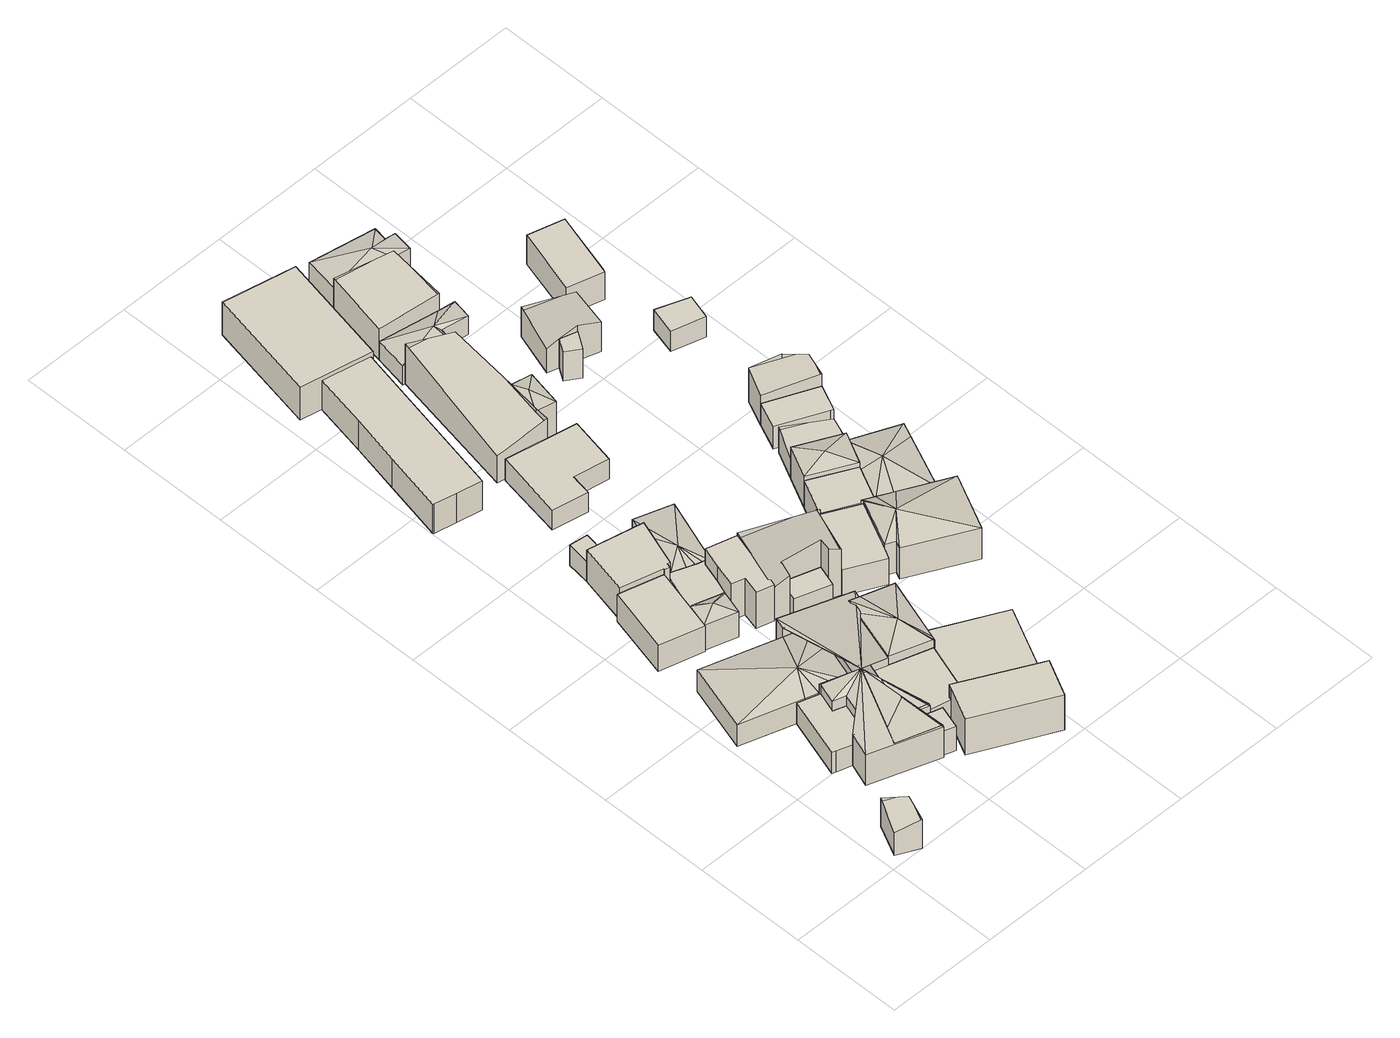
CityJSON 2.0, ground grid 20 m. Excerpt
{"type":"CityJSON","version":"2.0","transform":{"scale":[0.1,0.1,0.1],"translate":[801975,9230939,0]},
"CityObjects":{
"building1":{"type":"Building","attributes":{"Building Type":"Residential","Roof Shape":"gable","Roof Material":"Concrete Glazed Tile","Roof Material Code":1,"Roof Direction":"northwest","Building Height":4.82,"Roof Slope":29.9,"Footprint Area":27.09,"Solar PV Capacity Low":3.39,"Solar PV Capacity High":4.46,"Solar Annual Energy Low":4892,"Solar Annual Energy High":6447,"Suitable PV Area":20.25},"geometry":[{"type":"MultiSurface","lod":"2.2","boundaries":[[[0,1,2,3]],[[3,2,4,5]],[[2,1,6,4]],[[1,0,7,6]],[[0,3,5,7]],[[5,4,6,7]]]}]},
"building2":{"type":"Building","attributes":{"Building Type":"Residential","Roof Shape":"shed","Roof Material":"Concrete Glazed Tile","Roof Material Code":1,"Roof Direction":"northwest","Building Height":4.44,"Roof Slope":11.1,"Footprint Area":61.3,"Solar PV Capacity Low":7.67,"Solar PV Capacity High":10.08,"Solar Annual Energy Low":11067,"Solar Annual Energy High":14585,"Suitable PV Area":45.82},"geometry":[{"type":"MultiSurface","lod":"2.2","boundaries":[[[8,9,10,11,12,13,14,15,16,17]],[[17,16,18,19]],[[16,15,20,18]],[[15,14,21,20]],[[14,13,22,21]],[[13,12,23,22]],[[12,11,24,23]],[[11,10,25,24]],[[10,9,26,25]],[[9,8,27,26]],[[8,17,19,27]],[[19,18,20,21,22,23,24,25,26,27]]]}]},
"building3":{"type":"Building","attributes":{"Building Type":"Residential","Roof Shape":"flat","Roof Material":"Concrete Glazed Tile","Roof Material Code":1,"Roof Direction":"northwest","Building Height":5.22,"Roof Slope":5.2,"Footprint Area":43.81,"Solar PV Capacity Low":5.49,"Solar PV Capacity High":7.2,"Solar Annual Energy Low":7909,"Solar Annual Energy High":10424,"Suitable PV Area":32.75},"geometry":[{"type":"MultiSurface","lod":"2.2","boundaries":[[[28,29,30,31,32,33]],[[33,32,34,35]],[[32,31,36,34]],[[31,30,37,36]],[[30,29,38,37]],[[29,28,39,38]],[[28,33,35,39]],[[35,34,36,37,38,39]]]}]},
"building4":{"type":"Building","attributes":{"Building Type":"Residential","Roof Shape":"hip","Roof Material":"Concrete Glazed Tile","Roof Material Code":1,"Roof Direction":"northwest","Building Height":4.68,"Roof Slope":20.4,"Footprint Area":242.5,"Solar PV Capacity Low":30.36,"Solar PV Capacity High":39.88,"Solar Annual Energy Low":43782,"Solar Annual Energy High":57701,"Suitable PV Area":181.27},"geometry":[{"type":"MultiSurface","lod":"2.2","boundaries":[[[40,41,42,43,44,45,46,47,48]],[[48,47,49,50]],[[47,46,51,49]],[[46,45,52,51]],[[45,44,53,52]],[[44,43,54,53]],[[43,42,55,54]],[[42,41,56,55]],[[41,40,57,56]],[[40,48,50,57]],[[50,49,58]],[[49,51,58]],[[51,52,58]],[[52,53,58]],[[53,54,58]],[[54,55,58]],[[55,56,58]],[[56,57,58]],[[57,50,58]]]}]},
"building5":{"type":"Building","attributes":{"Building Type":"Residential","Roof Shape":"shed","Roof Material":"Concrete Glazed Tile","Roof Material Code":1,"Roof Direction":"northwest","Building Height":5.52,"Roof Slope":12.4,"Footprint Area":95.16,"Solar PV Capacity Low":11.91,"Solar PV Capacity High":15.65,"Solar Annual Energy Low":17180,"Solar Annual Energy High":22642,"Suitable PV Area":71.13},"geometry":[{"type":"MultiSurface","lod":"2.2","boundaries":[[[59,60,61,62,63,64]],[[64,63,65,66]],[[63,62,67,65]],[[62,61,68,67]],[[61,60,69,68]],[[60,59,70,69]],[[59,64,66,70]],[[66,65,67,68,69,70]]]}]},
"building6":{"type":"Building","attributes":{"Building Type":"Residential","Roof Shape":"hip","Roof Material":"Concrete Glazed Tile","Roof Material Code":1,"Roof Direction":"northwest","Building Height":6.64,"Roof Slope":26.8,"Footprint Area":201.48,"Solar PV Capacity Low":25.23,"Solar PV Capacity High":33.13,"Solar Annual Energy Low":36376,"Solar Annual Energy High":47941,"Suitable PV Area":150.61},"geometry":[{"type":"MultiSurface","lod":"2.2","boundaries":[[[46,45,44,43,42,41,11,10,9,8,17,16,71,72,31,30,29,28,73,74,75,76,77,78,79,80,81,82]],[[82,81,83,84]],[[81,80,85,83]],[[80,79,86,85]],[[79,78,87,86]],[[78,77,88,87]],[[77,76,89,88]],[[76,75,90,89]],[[75,74,91,90]],[[74,73,92,91]],[[73,28,93,92]],[[28,29,94,93]],[[29,30,95,94]],[[30,31,96,95]],[[31,72,97,96]],[[72,71,98,97]],[[71,16,99,98]],[[16,17,100,99]],[[17,8,101,100]],[[8,9,102,101]],[[9,10,103,102]],[[10,11,104,103]],[[11,41,105,104]],[[41,42,106,105]],[[42,43,107,106]],[[43,44,108,107]],[[44,45,109,108]],[[45,46,110,109]],[[46,82,84,110]],[[84,83,111]],[[83,85,111]],[[85,86,111]],[[86,87,111]],[[87,88,111]],[[88,89,111]],[[89,90,111]],[[90,91,111]],[[91,92,111]],[[92,93,111]],[[93,94,111]],[[94,95,111]],[[95,96,111]],[[96,97,111]],[[97,98,111]],[[98,99,111]],[[99,100,111]],[[100,101,111]],[[101,102,111]],[[102,103,111]],[[103,104,111]],[[104,105,111]],[[105,106,111]],[[106,107,111]],[[107,108,111]],[[108,109,111]],[[109,110,111]],[[110,84,111]]]}]},
"building7":{"type":"Building","attributes":{"Building Type":"Residential","Roof Shape":"hip","Roof Material":"Concrete Glazed Tile","Roof Material Code":1,"Roof Direction":"northwest","Building Height":5.5,"Roof Slope":26.6,"Footprint Area":25.56,"Solar PV Capacity Low":3.2,"Solar PV Capacity High":4.2,"Solar Annual Energy Low":4614,"Solar Annual Energy High":6081,"Suitable PV Area":19.1},"geometry":[{"type":"MultiSurface","lod":"2.2","boundaries":[[[112,113,114,115,116,117]],[[117,116,118,119]],[[116,115,120,118]],[[115,114,121,120]],[[114,113,122,121]],[[113,112,123,122]],[[112,117,119,123]],[[119,118,124]],[[118,120,124]],[[120,121,124]],[[121,122,124]],[[122,123,124]],[[123,119,124]]]}]},
"building8":{"type":"Building","attributes":{"Building Type":"Residential","Roof Shape":"flat","Roof Material":"Concrete Glazed Tile","Roof Material Code":1,"Roof Direction":"northwest","Building Height":5.13,"Roof Slope":7.1,"Footprint Area":113.12,"Solar PV Capacity Low":14.16,"Solar PV Capacity High":18.6,"Solar Annual Energy Low":20423,"Solar Annual Energy High":26916,"Suitable PV Area":84.56},"geometry":[{"type":"MultiSurface","lod":"2.2","boundaries":[[[77,76,75,74,73,125,126,127,128,129]],[[129,128,130,131]],[[128,127,132,130]],[[127,126,133,132]],[[126,125,134,133]],[[125,73,135,134]],[[73,74,136,135]],[[74,75,137,136]],[[75,76,138,137]],[[76,77,139,138]],[[77,129,131,139]],[[131,130,132,133,134,135,136,137,138,139]]]}]},
"building9":{"type":"Building","attributes":{"Building Type":"Residential","Roof Shape":"flat","Roof Material":"Concrete Glazed Tile","Roof Material Code":1,"Roof Direction":"northwest","Building Height":6.88,"Roof Slope":9.8,"Footprint Area":88.38,"Solar PV Capacity Low":11.07,"Solar PV Capacity High":14.53,"Solar Annual Energy Low":15957,"Solar Annual Energy High":21030,"Suitable PV Area":66.07},"geometry":[{"type":"MultiSurface","lod":"2.2","boundaries":[[[140,59,64,63,141,142,143,144,145]],[[145,144,146,147]],[[144,143,148,146]],[[143,142,149,148]],[[142,141,150,149]],[[141,63,151,150]],[[63,64,152,151]],[[64,59,153,152]],[[59,140,154,153]],[[140,145,147,154]],[[147,146,148,149,150,151,152,153,154]]]}]},
"building10":{"type":"Building","attributes":{"Building Type":"Residential","Roof Shape":"shed","Roof Material":"Concrete Glazed Tile","Roof Material Code":1,"Roof Direction":"northwest","Building Height":4.3,"Roof Slope":11.7,"Footprint Area":13.27,"Solar PV Capacity Low":1.66,"Solar PV Capacity High":2.18,"Solar Annual Energy Low":2396,"Solar Annual Energy High":3158,"Suitable PV Area":9.92},"geometry":[{"type":"MultiSurface","lod":"2.2","boundaries":[[[155,140,156,157]],[[157,156,158,159]],[[156,140,160,158]],[[140,155,161,160]],[[155,157,159,161]],[[159,158,160,161]]]}]},
"building11":{"type":"Building","attributes":{"Building Type":"Residential","Roof Shape":"shed","Roof Material":"Concrete Glazed Tile","Roof Material Code":1,"Roof Direction":"northwest","Building Height":4.52,"Roof Slope":13.6,"Footprint Area":47.55,"Solar PV Capacity Low":5.95,"Solar PV Capacity High":7.82,"Solar Annual Energy Low":8584,"Solar Annual Energy High":11314,"Suitable PV Area":35.54},"geometry":[{"type":"MultiSurface","lod":"2.2","boundaries":[[[162,163,164,165,144,143,142,141,166,112,117,116,167,168,169,170]],[[170,169,171,172]],[[169,168,173,171]],[[168,167,174,173]],[[167,116,175,174]],[[116,117,176,175]],[[117,112,177,176]],[[112,166,178,177]],[[166,141,179,178]],[[141,142,180,179]],[[142,143,181,180]],[[143,144,182,181]],[[144,165,183,182]],[[165,164,184,183]],[[164,163,185,184]],[[163,162,186,185]],[[162,170,172,186]],[[172,171,173,174,175,176,177,178,179,180,181,182,183,184,185,186]]]}]},
"building12":{"type":"Building","attributes":{"Building Type":"Residential","Roof Shape":"shed","Roof Material":"Concrete Glazed Tile","Roof Material Code":1,"Roof Direction":"northwest","Building Height":7.63,"Roof Slope":10.6,"Footprint Area":111.34,"Solar PV Capacity Low":13.94,"Solar PV Capacity High":18.31,"Solar Annual Energy Low":20103,"Solar Annual Energy High":26494,"Suitable PV Area":83.23},"geometry":[{"type":"MultiSurface","lod":"2.2","boundaries":[[[187,127,126,125,188,189,190]],[[190,189,191,192]],[[189,188,193,191]],[[188,125,194,193]],[[125,126,195,194]],[[126,127,196,195]],[[127,187,197,196]],[[187,190,192,197]],[[192,191,193,194,195,196,197]]]}]},
"building13":{"type":"Building","attributes":{"Building Type":"Residential","Roof Shape":"shed","Roof Material":"Concrete Glazed Tile","Roof Material Code":1,"Roof Direction":"northwest","Building Height":7.79,"Roof Slope":16.5,"Footprint Area":54.11,"Solar PV Capacity Low":6.78,"Solar PV Capacity High":8.9,"Solar Annual Energy Low":9770,"Solar Annual Energy High":12876,"Suitable PV Area":40.45},"geometry":[{"type":"MultiSurface","lod":"2.2","boundaries":[[[198,199,170,169,168,200,201,202,203]],[[203,202,204,205]],[[202,201,206,204]],[[201,200,207,206]],[[200,168,208,207]],[[168,169,209,208]],[[169,170,210,209]],[[170,199,211,210]],[[199,198,212,211]],[[198,203,205,212]],[[205,204,206,207,208,209,210,211,212]]]}]},
"building14":{"type":"Building","attributes":{"Building Type":"Residential","Roof Shape":"hip","Roof Material":"Concrete Glazed Tile","Roof Material Code":1,"Roof Direction":"northwest","Building Height":6.86,"Roof Slope":29.5,"Footprint Area":97.01,"Solar PV Capacity Low":12.15,"Solar PV Capacity High":15.95,"Solar Annual Energy Low":17514,"Solar Annual Energy High":23082,"Suitable PV Area":72.51},"geometry":[{"type":"MultiSurface","lod":"2.2","boundaries":[[[78,77,129,128,213,214,215,80,79]],[[79,80,216,217]],[[80,215,218,216]],[[215,214,219,218]],[[214,213,220,219]],[[213,128,221,220]],[[128,129,222,221]],[[129,77,223,222]],[[77,78,224,223]],[[78,79,217,224]],[[217,216,225]],[[216,218,225]],[[218,219,225]],[[219,220,225]],[[220,221,225]],[[221,222,225]],[[222,223,225]],[[223,224,225]],[[224,217,225]]]}]},
"building15":{"type":"Building","attributes":{"Building Type":"Residential","Roof Shape":"flat","Roof Material":"Clay Tile Shingle","Roof Material Code":3,"Roof Direction":"northwest","Building Height":6.31,"Roof Slope":11.5,"Footprint Area":260.48,"Solar PV Capacity Low":32.61,"Solar PV Capacity High":42.84,"Solar Annual Energy Low":47028,"Solar Annual Energy High":61979,"Suitable PV Area":194.71},"geometry":[{"type":"MultiSurface","lod":"2.2","boundaries":[[[226,227,228,229,230,231,232,233]],[[233,232,234,235]],[[232,231,236,234]],[[231,230,237,236]],[[230,229,238,237]],[[229,228,239,238]],[[228,227,240,239]],[[227,226,241,240]],[[226,233,235,241]],[[235,234,236,237,238,239,240,241]]]}]},
"building16":{"type":"Building","attributes":{"Building Type":"Residential","Roof Shape":"hip","Roof Material":"Concrete Glazed Tile","Roof Material Code":1,"Roof Direction":"northwest","Building Height":4.1,"Roof Slope":20.3,"Footprint Area":86.73,"Solar PV Capacity Low":10.86,"Solar PV Capacity High":14.26,"Solar Annual Energy Low":15658,"Solar Annual Energy High":20636,"Suitable PV Area":64.83},"geometry":[{"type":"MultiSurface","lod":"2.2","boundaries":[[[145,144,164,163,162,242,243,244]],[[244,243,245,246]],[[243,242,247,245]],[[242,162,248,247]],[[162,163,249,248]],[[163,164,250,249]],[[164,144,251,250]],[[144,145,252,251]],[[145,244,246,252]],[[246,245,253]],[[245,247,253]],[[247,248,253]],[[248,249,253]],[[249,250,253]],[[250,251,253]],[[251,252,253]],[[252,246,253]]]}]},
"building17":{"type":"Building","attributes":{"Building Type":"Residential","Roof Shape":"shed","Roof Material":"Concrete Glazed Tile","Roof Material Code":1,"Roof Direction":"northwest","Building Height":4.87,"Roof Slope":13,"Footprint Area":177.52,"Solar PV Capacity Low":22.23,"Solar PV Capacity High":29.19,"Solar Annual Energy Low":32051,"Solar Annual Energy High":42240,"Suitable PV Area":132.7},"geometry":[{"type":"MultiSurface","lod":"2.2","boundaries":[[[254,214,213,128,127,187,255]],[[255,187,256,257]],[[187,127,258,256]],[[127,128,259,258]],[[128,213,260,259]],[[213,214,261,260]],[[214,254,262,261]],[[254,255,257,262]],[[257,256,258,259,260,261,262]]]}]},
"building18":{"type":"Building","attributes":{"Building Type":"Residential","Roof Shape":"flat","Roof Material":"Concrete Glazed Tile","Roof Material Code":1,"Roof Direction":"northwest","Building Height":4.36,"Roof Slope":14.9,"Footprint Area":25.35,"Solar PV Capacity Low":3.17,"Solar PV Capacity High":4.17,"Solar Annual Energy Low":4578,"Solar Annual Energy High":6033,"Suitable PV Area":18.95},"geometry":[{"type":"MultiSurface","lod":"2.2","boundaries":[[[263,264,265,266,267,268]],[[268,267,269,270]],[[267,266,271,269]],[[266,265,272,271]],[[265,264,273,272]],[[264,263,274,273]],[[263,268,270,274]],[[270,269,271,272,273,274]]]}]},
"building19":{"type":"Building","attributes":{"Building Type":"Residential","Roof Shape":"gable","Roof Material":"Concrete Glazed Tile","Roof Material Code":1,"Roof Direction":"northwest","Building Height":6.87,"Roof Slope":34.1,"Footprint Area":116.7,"Solar PV Capacity Low":14.61,"Solar PV Capacity High":19.19,"Solar Annual Energy Low":21069,"Solar Annual Energy High":27768,"Suitable PV Area":87.23},"geometry":[{"type":"MultiSurface","lod":"2.2","boundaries":[[[199,198,264,263,268,267,275,276,277,278]],[[278,277,279,280]],[[277,276,281,279]],[[276,275,282,281]],[[275,267,283,282]],[[267,268,284,283]],[[268,263,285,284]],[[263,264,286,285]],[[264,198,287,286]],[[198,199,288,287]],[[199,278,280,288]],[[280,279,281,282,283,284,285,286,287,288]]]}]},
"building20":{"type":"Building","attributes":{"Building Type":"Residential","Roof Shape":"shed","Roof Material":"Concrete Glazed Tile","Roof Material Code":1,"Roof Direction":"northwest","Building Height":4.27,"Roof Slope":13.7,"Footprint Area":132.21,"Solar PV Capacity Low":16.55,"Solar PV Capacity High":21.74,"Solar Annual Energy Low":23870,"Solar Annual Energy High":31459,"Suitable PV Area":98.83},"geometry":[{"type":"MultiSurface","lod":"2.2","boundaries":[[[289,290,291,292,293,294]],[[294,293,295,296]],[[293,292,297,295]],[[292,291,298,297]],[[291,290,299,298]],[[290,289,300,299]],[[289,294,296,300]],[[296,295,297,298,299,300]]]}]},
"building21":{"type":"Building","attributes":{"Building Type":"Residential","Roof Shape":"flat","Roof Material":"Clay Tile Shingle","Roof Material Code":3,"Roof Direction":"northwest","Building Height":7.1,"Roof Slope":8.6,"Footprint Area":268.2,"Solar PV Capacity Low":33.58,"Solar PV Capacity High":44.1,"Solar Annual Energy Low":48421,"Solar Annual Energy High":63815,"Suitable PV Area":200.48},"geometry":[{"type":"MultiSurface","lod":"2.2","boundaries":[[[301,302,303,304]],[[304,303,305,306]],[[303,302,307,305]],[[302,301,308,307]],[[301,304,306,308]],[[306,305,307,308]]]}]},
"building22":{"type":"Building","attributes":{"Building Type":"Residential","Roof Shape":"gable","Roof Material":"Concrete Glazed Tile","Roof Material Code":1,"Roof Direction":"northwest","Building Height":5.94,"Roof Slope":33.4,"Footprint Area":213.98,"Solar PV Capacity Low":26.79,"Solar PV Capacity High":35.19,"Solar Annual Energy Low":38633,"Solar Annual Energy High":50915,"Suitable PV Area":159.95},"geometry":[{"type":"MultiSurface","lod":"2.2","boundaries":[[[309,310,311,312,313,314]],[[314,313,315,316]],[[313,312,317,315]],[[312,311,318,317]],[[311,310,319,318]],[[310,309,320,319]],[[309,314,316,320]],[[316,315,317,318,319,320]]]}]},
"building23":{"type":"Building","attributes":{"Building Type":"Residential","Roof Shape":"shed","Roof Material":"Concrete Glazed Tile","Roof Material Code":1,"Roof Direction":"northwest","Building Height":5.64,"Roof Slope":18.8,"Footprint Area":83.15,"Solar PV Capacity Low":10.41,"Solar PV Capacity High":13.67,"Solar Annual Energy Low":15012,"Solar Annual Energy High":19785,"Suitable PV Area":62.16},"geometry":[{"type":"MultiSurface","lod":"2.2","boundaries":[[[321,322,323,277,276,275,324,325]],[[325,324,326,327]],[[324,275,328,326]],[[275,276,329,328]],[[276,277,330,329]],[[277,323,331,330]],[[323,322,332,331]],[[322,321,333,332]],[[321,325,327,333]],[[327,326,328,329,330,331,332,333]]]}]},
"building24":{"type":"Building","attributes":{"Building Type":"Residential","Roof Shape":"hip","Roof Material":"Concrete Glazed Tile","Roof Material Code":1,"Roof Direction":"northwest","Building Height":7.63,"Roof Slope":22.9,"Footprint Area":23.97,"Solar PV Capacity Low":3,"Solar PV Capacity High":3.94,"Solar Annual Energy Low":4327,"Solar Annual Energy High":5703,"Suitable PV Area":17.92},"geometry":[{"type":"MultiSurface","lod":"2.2","boundaries":[[[312,334,335,313]],[[313,335,336,315]],[[335,334,337,336]],[[334,312,338,337]],[[312,313,315,338]],[[315,336,339]],[[336,337,339]],[[337,338,339]],[[338,315,339]]]}]},
"building25":{"type":"Building","attributes":{"Building Type":"Residential","Roof Shape":"flat","Roof Material":"Concrete Glazed Tile","Roof Material Code":1,"Roof Direction":"northwest","Building Height":6.01,"Roof Slope":8.4,"Footprint Area":59.95,"Solar PV Capacity Low":7.51,"Solar PV Capacity High":9.86,"Solar Annual Energy Low":10824,"Solar Annual Energy High":14265,"Suitable PV Area":44.81},"geometry":[{"type":"MultiSurface","lod":"2.2","boundaries":[[[340,278,341,342,343]],[[343,342,344,345]],[[342,341,346,344]],[[341,278,347,346]],[[278,340,348,347]],[[340,343,345,348]],[[345,344,346,347,348]]]}]},
"building26":{"type":"Building","attributes":{"Building Type":"Residential","Roof Shape":"hip","Roof Material":"Concrete Glazed Tile","Roof Material Code":1,"Roof Direction":"northwest","Building Height":4.05,"Roof Slope":27.4,"Footprint Area":70.75,"Solar PV Capacity Low":8.86,"Solar PV Capacity High":11.63,"Solar Annual Energy Low":12773,"Solar Annual Energy High":16834,"Suitable PV Area":52.88},"geometry":[{"type":"MultiSurface","lod":"2.2","boundaries":[[[349,350,351,352,353,354,355]],[[355,354,356,357]],[[354,353,358,356]],[[353,352,359,358]],[[352,351,360,359]],[[351,350,361,360]],[[350,349,362,361]],[[349,355,357,362]],[[357,356,363]],[[356,358,363]],[[358,359,363]],[[359,360,363]],[[360,361,363]],[[361,362,363]],[[362,357,363]]]}]},
"building27":{"type":"Building","attributes":{"Building Type":"Residential","Roof Shape":"hip","Roof Material":"Concrete Glazed Tile","Roof Material Code":1,"Roof Direction":"northwest","Building Height":6.69,"Roof Slope":23.4,"Footprint Area":158.91,"Solar PV Capacity Low":19.9,"Solar PV Capacity High":26.13,"Solar Annual Energy Low":28690,"Solar Annual Energy High":37811,"Suitable PV Area":118.78},"geometry":[{"type":"MultiSurface","lod":"2.2","boundaries":[[[364,342,341,323,322,321,365,366,367,368]],[[368,367,369,370]],[[367,366,371,369]],[[366,365,372,371]],[[365,321,373,372]],[[321,322,374,373]],[[322,323,375,374]],[[323,341,376,375]],[[341,342,377,376]],[[342,364,378,377]],[[364,368,370,378]],[[370,369,379]],[[369,371,379]],[[371,372,379]],[[372,373,379]],[[373,374,379]],[[374,375,379]],[[375,376,379]],[[376,377,379]],[[377,378,379]],[[378,370,379]]]}]},
"building28":{"type":"Building","attributes":{"Building Type":"Residential","Roof Shape":"gable","Roof Material":"Concrete Glazed Tile","Roof Material Code":1,"Roof Direction":"northwest","Building Height":6.77,"Roof Slope":25.9,"Footprint Area":125.14,"Solar PV Capacity Low":15.67,"Solar PV Capacity High":20.58,"Solar Annual Energy Low":22593,"Solar Annual Energy High":29776,"Suitable PV Area":93.54},"geometry":[{"type":"MultiSurface","lod":"2.2","boundaries":[[[355,380,381,382]],[[382,381,383,384]],[[381,380,385,383]],[[380,355,386,385]],[[355,382,384,386]],[[384,383,385,386]]]}]},
"building29":{"type":"Building","attributes":{"Building Type":"Residential","Roof Shape":"hip","Roof Material":"Concrete Glazed Tile","Roof Material Code":1,"Roof Direction":"northwest","Building Height":6.88,"Roof Slope":22.3,"Footprint Area":54.33,"Solar PV Capacity Low":6.8,"Solar PV Capacity High":8.93,"Solar Annual Energy Low":9809,"Solar Annual Energy High":12927,"Suitable PV Area":40.61},"geometry":[{"type":"MultiSurface","lod":"2.2","boundaries":[[[387,340,343,388]],[[388,343,389,390]],[[343,340,391,389]],[[340,387,392,391]],[[387,388,390,392]],[[390,389,393]],[[389,391,393]],[[391,392,393]],[[392,390,393]]]}]},
"building30":{"type":"Building","attributes":{"Building Type":"Residential","Roof Shape":"flat","Roof Material":"Concrete Glazed Tile","Roof Material Code":1,"Roof Direction":"northwest","Building Height":6.3,"Roof Slope":13.8,"Footprint Area":9.35,"Solar PV Capacity Low":1.17,"Solar PV Capacity High":1.54,"Solar Annual Energy Low":1689,"Solar Annual Energy High":2226,"Suitable PV Area":6.99},"geometry":[{"type":"MultiSurface","lod":"2.2","boundaries":[[[394,395,396,397]],[[397,396,398,399]],[[396,395,400,398]],[[395,394,401,400]],[[394,397,399,401]],[[399,398,400,401]]]}]},
"building31":{"type":"Building","attributes":{"Building Type":"Residential","Roof Shape":"hip","Roof Material":"Concrete Glazed Tile","Roof Material Code":1,"Roof Direction":"northwest","Building Height":5.49,"Roof Slope":20.8,"Footprint Area":81.16,"Solar PV Capacity Low":10.16,"Solar PV Capacity High":13.35,"Solar Annual Energy Low":14654,"Solar Annual Energy High":19312,"Suitable PV Area":60.67},"geometry":[{"type":"MultiSurface","lod":"2.2","boundaries":[[[402,403,404,382,381,405,406]],[[406,405,407,408]],[[405,381,409,407]],[[381,382,410,409]],[[382,404,411,410]],[[404,403,412,411]],[[403,402,413,412]],[[402,406,408,413]],[[408,407,414]],[[407,409,414]],[[409,410,414]],[[410,411,414]],[[411,412,414]],[[412,413,414]],[[413,408,414]]]}]},
"building32":{"type":"Building","attributes":{"Building Type":"Residential","Roof Shape":"gable","Roof Material":"Concrete Glazed Tile","Roof Material Code":1,"Roof Direction":"northwest","Building Height":4.31,"Roof Slope":34.4,"Footprint Area":47.28,"Solar PV Capacity Low":5.92,"Solar PV Capacity High":7.77,"Solar Annual Energy Low":8536,"Solar Annual Energy High":11249,"Suitable PV Area":35.34},"geometry":[{"type":"MultiSurface","lod":"2.2","boundaries":[[[415,416,387,417]],[[417,387,418,419]],[[387,416,420,418]],[[416,415,421,420]],[[415,417,419,421]],[[419,418,420,421]]]}]},
"building33":{"type":"Building","attributes":{"Building Type":"Residential","Roof Shape":"hip","Roof Material":"Concrete Glazed Tile","Roof Material Code":1,"Roof Direction":"northwest","Building Height":5.16,"Roof Slope":27.4,"Footprint Area":127.61,"Solar PV Capacity Low":15.98,"Solar PV Capacity High":20.98,"Solar Annual Energy Low":23039,"Solar Annual Energy High":30363,"Suitable PV Area":95.39},"geometry":[{"type":"MultiSurface","lod":"2.2","boundaries":[[[417,388,343,342,364,422,423,424]],[[424,423,425,426]],[[423,422,427,425]],[[422,364,428,427]],[[364,342,429,428]],[[342,343,430,429]],[[343,388,431,430]],[[388,417,432,431]],[[417,424,426,432]],[[426,425,433]],[[425,427,433]],[[427,428,433]],[[428,429,433]],[[429,430,433]],[[430,431,433]],[[431,432,433]],[[432,426,433]]]}]},
"building34":{"type":"Building","attributes":{"Building Type":"Residential","Roof Shape":"gable","Roof Material":"Concrete Glazed Tile","Roof Material Code":1,"Roof Direction":"northwest","Building Height":5.19,"Roof Slope":29.9,"Footprint Area":74.48,"Solar PV Capacity Low":9.33,"Solar PV Capacity High":12.25,"Solar Annual Energy Low":13448,"Solar Annual Energy High":17723,"Suitable PV Area":55.68},"geometry":[{"type":"MultiSurface","lod":"2.2","boundaries":[[[434,435,395,394,436,437]],[[437,436,438,439]],[[436,394,440,438]],[[394,395,441,440]],[[395,435,442,441]],[[435,434,443,442]],[[434,437,439,443]],[[439,438,440,441,442,443]]]}]},
"building35":{"type":"Building","attributes":{"Building Type":"Residential","Roof Shape":"flat","Roof Material":"Concrete Glazed Tile","Roof Material Code":1,"Roof Direction":"northwest","Building Height":4.83,"Roof Slope":10.1,"Footprint Area":48.6,"Solar PV Capacity Low":6.08,"Solar PV Capacity High":7.99,"Solar Annual Energy Low":8774,"Solar Annual Energy High":11563,"Suitable PV Area":36.33},"geometry":[{"type":"MultiSurface","lod":"2.2","boundaries":[[[444,445,446,447,448,449]],[[449,448,450,451]],[[448,447,452,450]],[[447,446,453,452]],[[446,445,454,453]],[[445,444,455,454]],[[444,449,451,455]],[[451,450,452,453,454,455]]]}]},
"building36":{"type":"Building","attributes":{"Building Type":"Residential","Roof Shape":"gable","Roof Material":"Concrete Glazed Tile","Roof Material Code":1,"Roof Direction":"northwest","Building Height":6.52,"Roof Slope":32,"Footprint Area":48.67,"Solar PV Capacity Low":6.09,"Solar PV Capacity High":8,"Solar Annual Energy Low":8787,"Solar Annual Energy High":11581,"Suitable PV Area":36.38},"geometry":[{"type":"MultiSurface","lod":"2.2","boundaries":[[[456,457,444,449,458]],[[458,449,459,460]],[[449,444,461,459]],[[444,457,462,461]],[[457,456,463,462]],[[456,458,460,463]],[[460,459,461,462,463]]]}]},
"building37":{"type":"Building","attributes":{"Building Type":"Residential","Roof Shape":"shed","Roof Material":"Concrete Glazed Tile","Roof Material Code":1,"Roof Direction":"northwest","Building Height":4.39,"Roof Slope":10.9,"Footprint Area":28.62,"Solar PV Capacity Low":3.58,"Solar PV Capacity High":4.71,"Solar Annual Energy Low":5167,"Solar Annual Energy High":6809,"Suitable PV Area":21.39},"geometry":[{"type":"MultiSurface","lod":"2.2","boundaries":[[[464,465,466,467]],[[467,466,468,469]],[[466,465,470,468]],[[465,464,471,470]],[[464,467,469,471]],[[468,470,471,469]]]}]},
"building38":{"type":"Building","attributes":{"Building Type":"Residential","Roof Shape":"shed","Roof Material":"Concrete Glazed Tile","Roof Material Code":1,"Roof Direction":"northwest","Building Height":6.01,"Roof Slope":16.2,"Footprint Area":77.76,"Solar PV Capacity Low":9.74,"Solar PV Capacity High":12.79,"Solar Annual Energy Low":14039,"Solar Annual Energy High":18503,"Suitable PV Area":58.13},"geometry":[{"type":"MultiSurface","lod":"2.2","boundaries":[[[472,473,474,475,476]],[[476,475,477,478]],[[475,474,479,477]],[[474,473,480,479]],[[473,472,481,480]],[[472,476,478,481]],[[478,477,479,480,481]]]}]}
},
"vertices":[
[89,57,0],[49,75,0],[22,20,0],[61,1,0],[22,20,48],[61,1,62],[49,75,62],[89,57,48],
[156,253,0],[134,260,0],[146,296,0],[145,297,0],[122,304,0],[108,308,0],[74,202,0],[81,199,0],[107,191,0],[133,182,0],[107,191,45],[133,182,44],[81,199,45],[74,202,45],[108,308,46],[122,304,46],[145,297,46],[146,296,46],[134,260,45],[156,253,45],
[229,151,0],[151,177,0],[138,136,0],[215,111,0],[236,104,0],[249,145,0],[236,104,52],[249,145,52],[215,111,52],[138,136,52],[151,177,52],[229,151,52],
[122,305,0],[145,298,0],[177,287,0],[197,281,0],[222,358,0],[236,401,0],[187,416,0],[51,459,0],[14,339,0],[51,459,47],[14,339,47],[187,416,47],[236,401,47],[222,358,47],[197,281,47],[177,287,47],[145,298,47],[122,305,47],[150,349,60],
[73,641,0],[68,642,0],[39,528,0],[117,507,0],[146,620,0],[146,622,0],[146,620,57],[146,622,57],[117,507,55],[39,528,56],[68,642,58],[73,641,58],
[92,149,0],[213,107,0],[231,156,0],[190,166,0],[205,211,0],[225,272,0],[254,263,0],[284,357,0],[293,384,0],[310,378,0],[315,393,0],[194,436,0],[315,393,66],[194,436,66],[310,378,66],[293,384,66],[284,357,66],[254,263,66],[225,272,66],[205,211,66],[190,166,66],[231,156,66],[229,151,66],[151,177,66],[138,136,66],[215,111,66],[213,107,66],[92,149,66],[107,191,66],[133,182,66],[156,253,66],[134,260,66],[146,296,66],[145,297,66],[145,298,66],[177,287,66],[197,281,66],[222,358,66],[236,401,66],[187,416,66],[197,263,87],
[134,550,0],[129,551,0],[117,509,0],[172,492,0],[184,532,0],[185,534,0],[184,532,55],[185,534,55],[172,492,55],[117,509,55],[129,551,55],[134,550,55],[154,528,61],
[269,148,0],[271,153,0],[293,142,0],[325,238,0],[326,240,0],[325,238,51],[326,240,51],[293,142,51],[271,153,51],[269,148,51],[231,156,51],[190,166,51],[205,211,51],[225,272,51],[254,263,51],
[93,730,0],[154,618,0],[156,623,0],[157,626,0],[162,625,0],[191,709,0],[162,625,69],[191,709,69],[157,626,69],[156,623,69],[154,618,69],[146,620,69],[146,622,69],[73,641,69],[93,730,69],
[99,771,0],[125,726,0],[131,767,0],[125,726,43],[131,767,44],[93,730,43],[99,771,44],
[215,606,0],[203,609,0],[188,615,0],[182,617,0],[130,551,0],[187,530,0],[199,563,0],[210,600,0],[212,600,0],[210,600,47],[212,600,47],[199,563,46],[187,530,45],[184,532,45],[185,534,45],[134,550,46],[130,551,46],[154,618,47],[156,623,47],[157,626,47],[162,625,47],[182,617,47],[188,615,47],[203,609,47],[215,606,47],
[401,88,0],[239,88,0],[378,20,0],[410,84,0],[378,20,76],[410,84,77],[239,88,78],[269,148,79],[271,153,79],[293,142,79],[401,88,78],
[233,480,0],[263,586,0],[188,524,0],[210,517,0],[202,486,0],[232,478,0],[202,486,78],[232,478,78],[210,517,79],[188,524,79],[199,563,79],[210,600,80],[212,600,80],[263,586,80],[233,480,78],
[326,238,0],[329,247,0],[366,360,0],[310,378,69],[293,384,69],[366,360,69],[329,247,69],[326,238,69],[325,238,69],[326,240,69],[254,263,69],[284,357,69],[312,301,79],
[149,1235,0],[64,1253,0],[44,1155,0],[25,1066,0],[2,959,0],[4,958,0],[43,950,0],[87,941,0],[43,950,63],[87,941,63],[4,958,63],[2,959,63],[25,1066,63],[44,1155,63],[64,1253,63],[149,1235,63],
[226,603,0],[268,722,0],[202,744,0],[268,722,41],[202,744,41],[226,603,41],[215,606,41],[203,609,41],[188,615,41],[162,625,41],[191,709,41],[207,654,49],
[341,271,0],[462,212,0],[401,88,49],[462,212,51],[293,142,50],[325,238,52],[326,238,52],[329,247,52],[341,271,53],
[266,497,0],[258,472,0],[254,460,0],[316,440,0],[320,452,0],[328,477,0],[320,452,44],[328,477,44],[316,440,44],[254,460,44],[258,472,44],[266,497,44],
[339,445,0],[387,545,0],[393,542,0],[393,543,0],[393,542,69],[393,543,69],[387,545,72],[339,445,98],[320,452,108],[328,477,103],[266,497,87],[258,472,82],[233,480,69],[263,586,85],
[153,959,0],[131,839,0],[194,827,0],[200,863,0],[263,852,0],[279,935,0],[263,852,43],[279,935,45],[200,863,44],[194,827,43],[131,839,43],[153,959,46],
[67,1461,0],[26,1259,0],[153,1233,0],[194,1435,0],[153,1233,71],[194,1435,71],[26,1259,71],[67,1461,71],
[187,1200,0],[141,963,0],[228,946,0],[233,975,0],[246,1039,0],[274,1183,0],[246,1039,76],[274,1183,59],[233,975,83],[228,946,87],[141,963,59],[187,1200,87],
[412,427,0],[453,513,0],[450,514,0],[338,442,0],[403,410,0],[338,442,57],[403,410,56],[339,445,57],[387,545,60],[393,542,60],[450,514,59],[453,513,59],[412,427,57],
[269,968,0],[282,1032,0],[282,1032,76],[269,968,76],[233,975,76],[255,1011,80],
[424,606,0],[451,515,0],[470,505,0],[501,568,0],[470,505,60],[501,568,60],[451,515,60],[393,543,60],[424,606,60],
[183,1201,0],[270,1186,0],[275,1212,0],[323,1204,0],[329,1238,0],[298,1243,0],[194,1261,0],[298,1243,41],[194,1261,41],[329,1238,41],[323,1204,41],[275,1212,41],[270,1186,41],[183,1201,41],[268,1221,48],
[499,491,0],[428,419,0],[422,406,0],[536,349,0],[585,448,0],[536,349,67],[585,448,67],[422,406,67],[428,419,67],[412,427,67],[453,513,67],[450,514,67],[451,515,67],[470,505,67],[499,491,67],[465,456,81],
[301,1243,0],[320,1356,0],[213,1375,0],[320,1356,68],[213,1375,76],[301,1243,76],[194,1261,68],
[452,662,0],[530,624,0],[501,568,69],[530,624,69],[424,606,69],[452,662,69],[477,615,77],
[400,1053,0],[370,1062,0],[355,1039,0],[380,1023,0],[355,1039,63],[380,1023,63],[370,1062,63],[400,1053,63],
[337,1391,0],[341,1416,0],[224,1437,0],[349,1351,0],[355,1388,0],[349,1351,55],[355,1388,55],[320,1356,55],[213,1375,55],[224,1437,55],[341,1416,55],[337,1391,55],[306,1388,61],
[554,674,0],[477,712,0],[530,625,0],[452,662,43],[530,625,56],[477,712,56],[554,674,43],
[559,464,0],[603,563,0],[614,588,0],[603,563,52],[614,588,52],[559,464,52],[499,491,52],[470,505,52],[501,568,52],[530,624,52],[530,625,52],[537,556,65],
[375,1146,0],[350,1068,0],[437,1041,0],[462,1118,0],[437,1041,64],[462,1118,52],[400,1053,76],[370,1062,62],[350,1068,52],[375,1146,64],
[497,769,0],[477,723,0],[560,686,0],[564,684,0],[566,688,0],[585,730,0],[566,688,48],[585,730,48],[564,684,48],[560,686,48],[477,723,48],[497,769,48],
[566,794,0],[518,815,0],[605,777,0],[585,730,74],[605,777,65],[497,769,65],[518,815,74],[566,794,83],
[522,1016,0],[509,968,0],[567,952,0],[579,995,0],[567,952,44],[579,995,45],[509,968,44],[522,1016,45],
[517,1118,0],[547,1226,0],[484,1243,0],[452,1129,0],[515,1111,0],[452,1129,60],[515,1111,60],[484,1243,63],[547,1226,63],[517,1118,60]
]}
